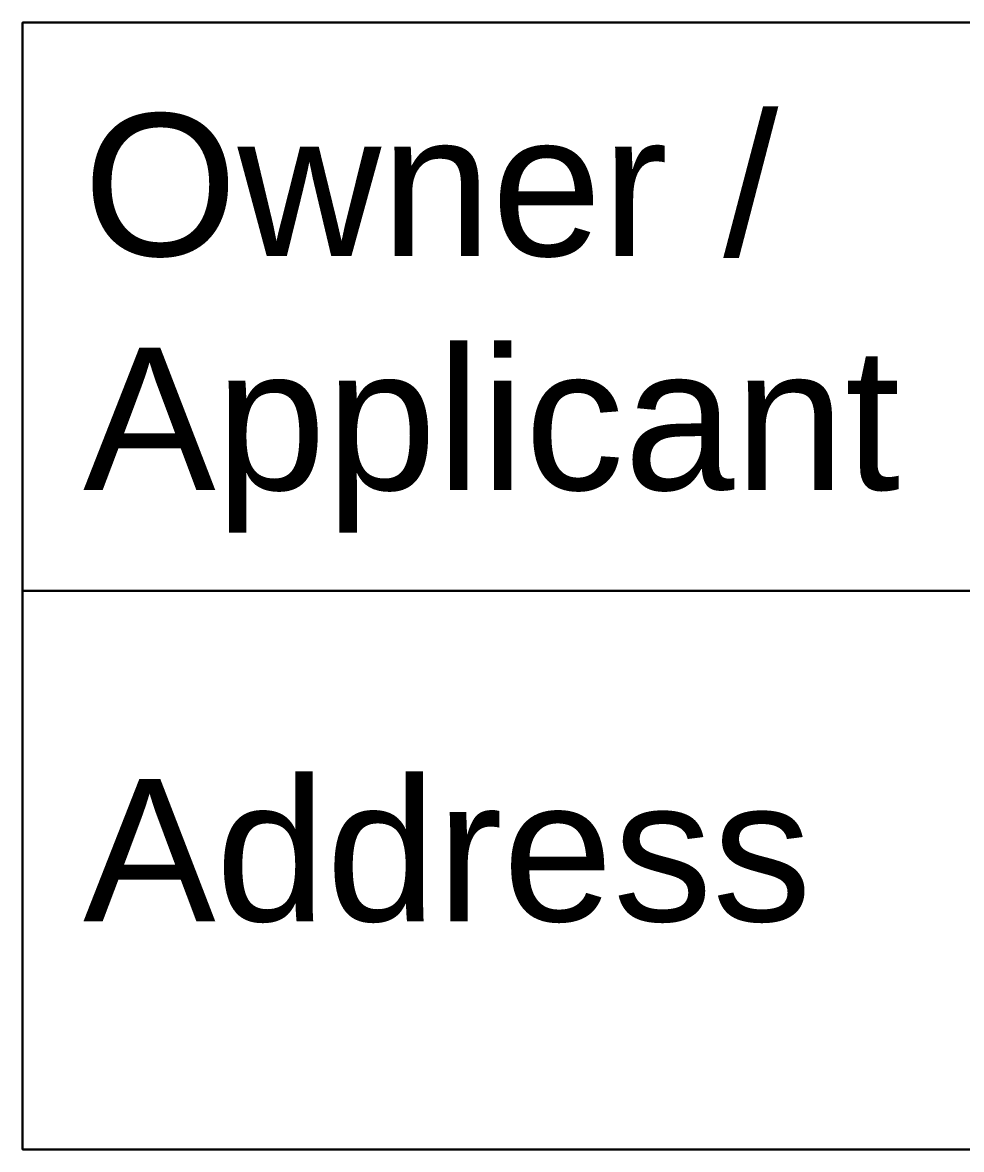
# Paper-space layout 'HHE_200_PG2' of a CAD drawing. Extents: x 0.2 to 8.2, y 0.2 to 10.8.
# Drawn here: x 6.03 to 6.492, y 10.199 to 10.754 of the extents above; entities that cross this region are included whole.
import ezdxf

# ---------------------------------------------------------------- set-up
doc = ezdxf.new("R2010")
doc.units = 0
doc.header["$MEASUREMENT"] = 0
doc.layers.add('FORM_HHE-200', color=7, linetype='Continuous', lineweight=30)
doc.styles.add('ARIAL', font='ARIAL.TTF')

psp = doc.layouts.new('HHE_200_PG2')

# ---------------------------------------------------------------- linework, layer by layer
at = {"layer": 'FORM_HHE-200'}
psp.add_lwpolyline([(8.25, 10.75379), (6.03, 10.75379), (6.03, 10.19879), (8.25, 10.19879)], close=True, dxfattribs=at)
psp.add_lwpolyline([(8.25, 10.47386), (6.03, 10.47386)], dxfattribs=at)

# ---------------------------------------------------------------- texts
at = {"layer": 'FORM_HHE-200', "style": 'ARIAL'}
for s, p in [('Owner /', (6.05984, 10.63886, 0.06792)), ('Applicant', (6.05984, 10.52362, 0.06792)), ('Address', (6.05984, 10.31122, 0.06792))]:
    psp.add_text(s, height=0.07, dxfattribs=at).set_placement(p)

doc.saveas('drawing.dxf')
